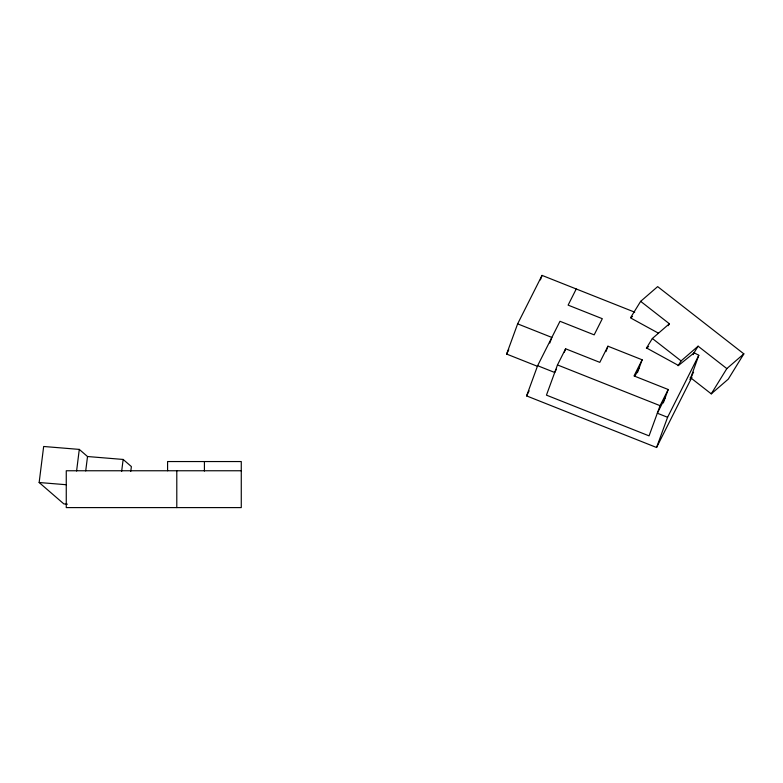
<?xml version="1.0" encoding="UTF-8"?>
<svg xmlns="http://www.w3.org/2000/svg" width="783" height="783" viewBox="0 0 783 783"><rect width="100%" height="100%" fill="white"/><g stroke="black" fill="none" stroke-linecap="round" stroke-linejoin="round"><path stroke-width="1.17" d="M67.397 504.183L63.834 503.89L39.15 482.514L43.662 446.486L79.289 449.403L87.52 456.528L123.146 459.445L131.378 466.57L130.771 471.376M76.587 471.023L79.289 449.403M85.709 470.935L87.52 456.528M121.639 471.454L123.146 459.445M648.627 346.458L646.66 348.044L678.46 365.465L694.218 352.781L698.798 355.286L690.087 379.589L691.595 376.437M537.51 366.327L506.621 354.063L517.641 323.859L542.042 275.401L634.7 312.172M540.407 279.874L542.042 275.401M691.986 377.132L656.565 447.494L526.597 395.904L537.618 365.7L559.982 321.284L594.18 334.86L602.313 318.701L568.115 305.125L576.249 288.976M549.803 343.032L551.849 337.434L517.641 323.859M557.476 364.937L546.446 395.141L649.058 435.867L660.079 405.672L668.212 389.513L634.015 375.938L642.148 359.788L607.941 346.213L599.807 362.363L565.61 348.787L557.476 364.937L660.079 405.672M564.377 352.144L565.61 348.787M605.973 351.606L607.941 346.213M637.421 372.728L642.148 359.788M663.318 402.942L668.212 389.513M656.565 447.494L667.586 417.29L698.798 355.286M692.094 375.39L692.593 374.333M693.092 373.285L693.591 372.238M506.621 354.063L508.793 349.756M526.597 395.904L529.132 390.864M556.341 369.263L554.716 372.493L537.618 365.7M634.817 376.417L639.388 367.335M665.462 397.069L657.329 413.218L667.586 417.29M630.677 317.506L640.651 301.347L657.661 286.617L743.85 353.867L728.278 379.129L711.258 393.859L690.195 377.416M646.366 348.21L652.356 338.491L669.377 323.761L640.651 301.347M668.183 325.708L669.377 323.761M678.098 365.769L681.093 360.914L698.103 346.184L726.83 368.597L743.85 353.867M693.317 353.955L698.103 346.184M693.043 354.689L694.218 352.781M711.258 393.859L726.83 368.597M632.527 316.391L630.599 317.937L658.434 333.176M241.272 470.759L66.261 470.759L66.261 507.599L241.272 507.599L241.272 461.549L167.582 461.549L167.582 470.759M39.15 482.514L66.467 484.746M652.356 338.491L681.093 360.914M204.422 461.549L204.422 471.053M176.792 470.759L176.792 507.599"/></g></svg>
